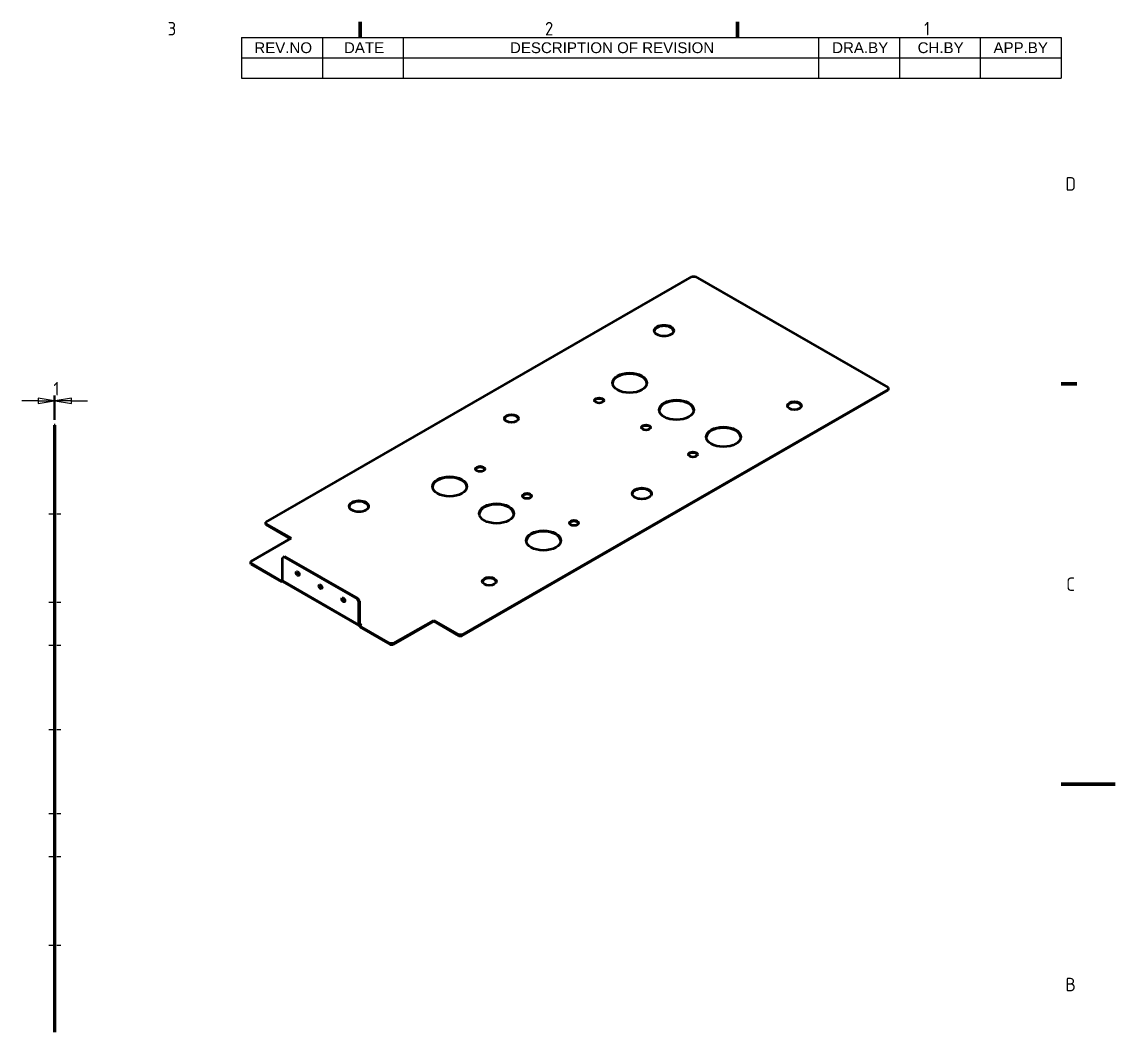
# Model space of a CAD drawing. Header units: millimetres. Extents: x 0 to 2100, y 0 to 1485.
# Drawn here: x 1086 to 2100, y 514 to 1450 of the extents above; entities that cross this region are included whole.
import ezdxf

# ---------------------------------------------------------------- set-up
doc = ezdxf.new("R2010")
doc.units = ezdxf.units.MM
doc.header["$LTSCALE"] = 5
doc.linetypes.add('CHAIN', pattern=[0.35429999999999995, 0.2362, -0.0295, 0.0591, -0.0295])
doc.linetypes.add('DASHED', pattern=[0.2067, 0.1654, -0.0413])
doc.layers.get('0').update_dxf_attribs({"lineweight": 25})
for name, color, linetype, lineweight in [('가려진 것(ISO)', 5, 'DASHED', 35), ('가시적인 것(ISO)', 7, 'Continuous', 50), ('가시적인 좁은 것(ISO)', 1, 'Continuous', 35), ('경계(ISO)', 7, 'Continuous', 70), ('기호(ISO)', 7, 'Continuous', 25), ('중심선(ISO)', 1, 'Continuous', 25), ('치수(ISO)', 7, 'Continuous', 25)]:
    doc.layers.add(name, color=color, linetype=linetype, lineweight=lineweight)
doc.styles.add('ISO Proportional', font='arial.ttf')
doc.styles.add('ISO ProportionalPSTEK', font='isocp.shx')
doc.dimstyles.new('PSTEK', dxfattribs={"dimscale": 5, "dimtxt": 2.5, "dimasz": 3, "dimexe": 1, "dimexo": 1, "dimgap": 1, "dimtad": 1, "dimrnd": 1e-08, "dimdsep": 46, "dimtxsty": 'ISO ProportionalPSTEK', "dimblk": 'Filled-1', "dimcen": 0.09, "dimdle": 10, "dimclrd": 3, "dimclre": 3, "dimclrt": 1, "dimadec": 1, "dimazin": 2, "dimtfac": 1, "dimtdec": 3, "dimtmove": 0, "dimatfit": 3, "dimfxl": 0, "dimtolj": 1, "dimlwd": -1, "dimlwe": -1, "dimarcsym": 0})

# ---------------------------------------------------------------- blocks, each defined once
blk = doc.blocks.new('경계 Default Border')
at = {"layer": '경계(ISO)'}
for p, q in [((280, 287.0000076293945), (280, 289.8999977111816)), ((350, 287.0000076293945), (350, 289.8999977111816)), ((410, 222.7499961853027), (412.9000091552734, 222.7499961853027))]:
    blk.add_line(p, q, dxfattribs=at)
at = {"layer": '경계(ISO)', "flags": 128}
blk.add_lwpolyline([(420, 148.5000038146973), (410, 148.5000038146973)], dxfattribs=at)
at = {"layer": '경계(ISO)', "color": 1, "char_height": 2.5, "attachment_point": 7, "style": 'ISO ProportionalPSTEK'}
for s, insert in [('3', (244.3071163449251, 287.3761620978825)), ('2', (314.2731162578849, 287.3761620978825)), ('1', (384.5717217553045, 287.4)), ('D', (410.7985584424105, 258.6011620978825)), ('C', (410.937116293725, 184.3511620978825)), ('B', (410.7985584424105, 110.1011620978825))]:
    blk.add_mtext(s, dxfattribs=dict(at, insert=insert))
blk = doc.blocks.new('리비전 내역')
at = {"layer": '기호(ISO)'}
for p, q in [((258, 287.0000076293945), (410, 287.0000076293945)), ((258, 287.0000076293945), (258, 283.2200075995922)), ((273, 287.0000076293945), (273, 283.2200075995922)), ((288, 287.0000076293945), (288, 283.2200075995922)), ((365, 287.0000076293945), (365, 283.2200075995922)), ((380, 287.0000076293945), (380, 283.2200075995922)), ((395, 287.0000076293945), (395, 283.2200075995922)), ((410, 287.0000076293945), (410, 283.2200075995922)), ((258, 283.2200075995922), (410, 283.2200075995922)), ((258, 283.2200075995922), (258, 279.4400075697899)), ((273, 283.2200075995922), (273, 279.4400075697899)), ((288, 283.2200075995922), (288, 279.4400075697899)), ((365, 283.2200075995922), (365, 279.4400075697899)), ((380, 283.2200075995922), (380, 279.4400075697899)), ((395, 283.2200075995922), (395, 279.4400075697899)), ((410, 283.2200075995922), (410, 279.4400075697899)), ((258, 279.4400075697899), (410, 279.4400075697899))]:
    blk.add_line(p, q, dxfattribs=at)
at = {"layer": '기호(ISO)', "color": 7, "char_height": 2.000000029802322, "attachment_point": 7, "style": 'ISO Proportional'}
for s, insert in [('REV.NO', (260.3729312729615, 284.0757088355161)), ('DATE', (276.9984664127512, 284.1100075995922)), ('DESCRIPTION OF REVISION', (307.7820035025758, 284.0757088355161)), ('DRA.BY', (367.5228565737885, 284.1100075995922)), ('CH.BY', (383.3750211560421, 284.0757088355161)), ('APP.BY', (397.4480195504761, 284.1100075995922))]:
    blk.add_mtext(s, dxfattribs=dict(at, insert=insert))
blk = doc.blocks.new('Filled-1')
at = {"color": 0}
for p, q in [((0, 0), (-1, 0.1666666666666667)), ((-1, 0.1666666666666667), (-1, -0.1666666666666667)), ((-1, 0), (0, 0)), ((-1, -0.1666666666666667), (0, 0))]:
    blk.add_line(p, q, dxfattribs=at)
at = {"color": 0, "flags": 128}
blk.add_lwpolyline([(-1, -0.1666666666666667), (0, 0)], dxfattribs=at)
at = {"color": 0}
blk.add_solid([(-1, -0.1666666666666667), (0, 0), (-1, 0.1666666666666667), (-1, -0.1666666666666667)], dxfattribs=at)
blk = doc.blocks.new('*D20')
at = {"layer": 'Defpoints', "color": 0}
for p in [(1116.332309293868, 1098.009778620953), (1116.332309293868, 1075.448682361529), (1117.332309293868, 1075.448682361529)]:
    blk.add_point(p, dxfattribs=at)
at = {"layer": '치수(ISO)', "color": 3}
for p, q in [((1101.332309293868, 1098.009778620953), (1086.332309293868, 1098.009778620953)), ((1116.332309293868, 1080.448682361529), (1116.332309293868, 1103.009778620953)), ((1117.332309293868, 1098.009778620953), (1116.332309293868, 1098.009778620953)), ((1117.332309293868, 1080.448682361529), (1117.332309293868, 1103.009778620953)), ((1132.332309293868, 1098.009778620953), (1147.332309293868, 1098.009778620953))]:
    blk.add_line(p, q, dxfattribs=at)
at = {"layer": '치수(ISO)', "color": 3, "xscale": 15, "yscale": 15, "zscale": 15}
blk.add_blockref('Filled-1', (1116.332309293868, 1098.009778620953), dxfattribs=at)
at = {"layer": '치수(ISO)', "color": 3, "xscale": 15, "yscale": 15, "zscale": 15, "rotation": 180}
blk.add_blockref('Filled-1', (1117.332309293868, 1098.009778620953), dxfattribs=at)
at = {"layer": '치수(ISO)', "color": 1, "insert": (1115.582309293868, 1115.509778620953), "char_height": 12.5, "attachment_point": 1, "style": 'ISO ProportionalPSTEK'}
blk.add_mtext('\\A1;1', dxfattribs=at)

msp = doc.modelspace()

# ---------------------------------------------------------------- linework, layer by layer
at = {"layer": '가려진 것(ISO)', "ltscale": 0.3808393180370331}
for p, q in [((1116.332309293805, 1002.348682361529), (1117.332309293805, 1002.348682361529)), ((1116.332309293855, 999.8486823615287), (1117.332309293855, 999.8486823615287)), ((1116.332309293855, 986.8486823615289), (1117.332309293855, 986.8486823615289)), ((1116.332309293805, 984.3486823615289), (1117.332309293805, 984.3486823615289)), ((1116.332309293852, 927.348682361529), (1117.332309293852, 927.348682361529)), ((1116.332309293852, 895.348682361529), (1117.332309293852, 895.348682361529)), ((1116.332309293852, 875.598682361529), (1117.332309293852, 875.598682361529)), ((1116.332309293852, 867.0986823615289), (1117.332309293852, 867.0986823615289)), ((1116.332309293855, 802.3486823615289), (1117.332309293855, 802.3486823615289)), ((1116.332309293805, 799.8486823615289), (1117.332309293805, 799.8486823615289)), ((1116.332309293805, 786.8486823615289), (1117.332309293805, 786.8486823615289)), ((1116.332309293855, 784.3486823615289), (1117.332309293855, 784.3486823615289)), ((1116.332309293852, 719.5986823615289), (1117.332309293852, 719.5986823615289)), ((1116.332309293852, 711.0986823615289), (1117.332309293852, 711.0986823615289)), ((1116.332309293852, 691.3486823615289), (1117.332309293852, 691.3486823615289)), ((1116.332309293852, 659.3486823615289), (1117.332309293852, 659.3486823615289)), ((1116.332309293805, 602.3486823615289), (1117.332309293805, 602.3486823615289)), ((1116.332309293855, 599.8486823615289), (1117.332309293855, 599.8486823615289)), ((1116.332309293855, 586.8486823615289), (1117.332309293855, 586.8486823615289)), ((1116.332309293805, 584.3486823615289), (1117.332309293805, 584.3486823615289))]:
    msp.add_line(p, q, dxfattribs=at)
at = {"layer": '가시적인 것(ISO)'}
for p, q in [((1312.646580027613, 985.6703428262967), (1707.919270710834, 1213.292746836381)), ((1707.919270710834, 1213.292746836381), (1710.747697835581, 1213.292746836382)), ((1710.747697835581, 1213.292746836382), (1889.645713475804, 1110.272231246936)), ((1889.645713475804, 1108.643448391766), (1494.373022792583, 881.0210443816825)), ((1494.373022792583, 880.20349725684), (1889.645713475805, 1107.825901266924)), ((1889.645713475804, 1110.272231246936), (1889.645713475804, 1108.643448391766)), ((1889.645713475804, 1108.643448391766), (1889.645713475805, 1107.825901266924)), ((1116.332309293868, 1075.448682361529), (1116.332309293868, 1073.448682361529)), ((1117.332309293868, 1075.448682361529), (1116.332309293868, 1075.448682361529)), ((1117.332309293868, 1073.448682361529), (1117.332309293868, 1075.448682361529)), ((1116.332309293868, 1073.448682361529), (1117.332309293868, 1073.448682361529)), ((1116.332309293868, 1073.448682361529), (1116.332309293868, 514.448682361529)), ((1117.332309293868, 514.4486823615289), (1117.332309293868, 1073.448682361529)), ((1312.646580027613, 984.041559971127), (1312.646580027613, 985.6703428262967)), ((1312.646580027614, 983.2240128462845), (1312.646580027613, 984.041559971127)), ((1312.646580027613, 984.041559971127), (1335.981103806773, 970.6041014159819)), ((1335.271257047175, 970.1953278535605), (1312.646580027614, 983.2240128462845)), ((1335.981103806773, 970.6041014159819), (1298.504444403892, 949.0227285849721)), ((1327.849375823133, 952.5690959781681), (1329.263589385505, 953.3897988002684)), ((1329.263589385505, 953.3897988002684), (1329.970696166692, 953.7969945140611)), ((1329.263589385505, 953.3897988002684), (1397.145840379424, 914.2990102762104)), ((1329.970696166692, 953.7969945140611), (1397.85294716061, 914.706205990003)), ((1298.504444403892, 947.3939457298023), (1298.504444403892, 949.0227285849721)), ((1298.504444403892, 946.5763986049599), (1298.504444403892, 947.3939457298023)), ((1327.142269041951, 930.9025193212152), (1298.504444403892, 947.3939457298023)), ((1298.504444403892, 946.5763986049599), (1327.142269041952, 930.0849721963727)), ((1327.849375823138, 931.3128707322653), (1327.849375823133, 952.5690959781681)), ((1327.142269041951, 930.9025193212152), (1327.849378456985, 931.3097165517393)), ((1327.142269041952, 930.0849721963727), (1327.142269041951, 930.9025193212152)), ((1328.04042439552, 930.6021854660283), (1327.142269041952, 930.0849721963727)), ((1398.976203081007, 889.6745239083328), (1328.265524962342, 930.3940952875599)), ((1397.85294716061, 914.706205990003), (1397.145840379424, 914.2990102762104)), ((1397.145840379424, 914.2990102762104), (1398.560053941797, 911.849524598941)), ((1399.267160722984, 912.2567203127336), (1397.85294716061, 914.706205990003)), ((1398.560053941797, 911.849524598941), (1399.267160722984, 912.2567203127336)), ((1398.560053941797, 911.849524598941), (1398.560053941803, 890.5932993530381)), ((1399.267160722984, 912.2567203127336), (1399.267160722989, 891.0004950668307)), ((1430.733412485795, 872.8771301058171), (1468.210071888677, 894.4585029368268)), ((1468.210071888677, 893.6409558119844), (1430.733412485795, 872.0595829809747)), ((1468.210071888677, 894.4585029368268), (1491.544595667837, 881.0210443816816)), ((1468.210071888677, 894.4585029368268), (1468.210071888677, 893.6409558119844)), ((1491.544595667837, 880.2034972568392), (1468.210071888677, 893.6409558119844)), ((1401.034927675956, 890.386545798885), (1399.26716072299, 889.3685565144034)), ((1427.904985361049, 872.8771301058164), (1399.26716072299, 889.3685565144034)), ((1399.26716072299, 889.3685565144034), (1399.26716072299, 888.5510093895609)), ((1399.26716072299, 888.5510093895609), (1427.904985361049, 872.0595829809738)), ((1399.974267504176, 890.590143655781), (1400.327820894769, 890.7937415126772)), ((1400.327820894769, 890.7937415126772), (1401.034927675956, 890.386545798885)), ((1400.327820894769, 890.7937415126772), (1400.32782089477, 889.9793500850924)), ((1430.733412485795, 872.8771301058171), (1427.904985361049, 872.8771301058164)), ((1427.904985361049, 872.8771301058164), (1427.904985361049, 872.0595829809738)), ((1427.904985361049, 872.0595829809738), (1430.733412485795, 872.0595829809747)), ((1430.733412485795, 872.0595829809747), (1430.733412485795, 872.8771301058171)), ((1494.373022792583, 881.0210443816825), (1491.544595667837, 881.0210443816816)), ((1491.544595667837, 881.0210443816816), (1491.544595667837, 880.2034972568392)), ((1491.544595667837, 880.2034972568392), (1494.373022792583, 880.20349725684)), ((1494.373022792583, 880.20349725684), (1494.373022792583, 881.0210443816825)), ((1116.332309293868, 514.4486823615289), (1116.332309293868, 512.4486823615289)), ((1117.332309293868, 514.4486823615289), (1116.332309293868, 514.4486823615289)), ((1117.332309293868, 512.4486823615289), (1117.332309293868, 514.4486823615289))]:
    msp.add_line(p, q, dxfattribs=at)
for centre, major_axis, ratio in [((1681.685609128827, 1163.166954468523), (9, 1.774275171229078e-12), 0.5758617009854833), ((1649.865803975444, 1114.710664527212), (16, 3.153727279325836e-12), 0.5758617009854835), ((1621.581532727987, 1098.422835975507), (4.250000000000001, 8.380449112443955e-13), 0.5758617009854834), ((1693.352871018423, 1089.668128128988), (16, 3.153727279325836e-12), 0.5758617009854835), ((1802.600868711744, 1093.536487410044), (6.5, 1.28126675935647e-12), 0.5758617009854835), ((1540.264252891538, 1081.727811709995), (6.5, 1.28126675935647e-12), 0.5758617009854835), ((1665.068599770966, 1073.380299577282), (4.250000000000001, 8.380449112443955e-13), 0.5758617009854834), ((1736.839938061403, 1064.625591730763), (16, 3.153727279325836e-12), 0.5758617009854835), ((1708.555666813945, 1048.337763179057), (4.250000000000001, 8.380449112443955e-13), 0.5758617009854834), ((1511.272874862902, 1034.900304623856), (4.250000000000001, 8.380449112443955e-13), 0.5758617009854834), ((1482.988603615444, 1018.61247607215), (16, 3.153727279325836e-12), 0.5758617009854835), ((1661.179512474455, 1012.097344651517), (8.999999999999998, 1.774622115924274e-12), 0.5758617009854835), ((1398.842896654249, 1000.288668951468), (9, 1.774275171229078e-12), 0.5758617009854833), ((1554.759941905881, 1009.857768225631), (4.250000000000001, 8.380449112443955e-13), 0.5758617009854834), ((1526.475670658423, 993.5699396739253), (16, 3.153727279325836e-12), 0.5758617009854835), ((1598.24700894886, 984.815231827406), (4.250000000000001, 8.380449112443955e-13), 0.5758617009854834), ((1569.962737701402, 968.5274032757005), (16, 3.153727279325836e-12), 0.5758617009854835), ((1341.991511446867, 937.8848047035834), (-1.031499581345435, 1.791227962511806), 0.5780931159156363), ((1519.758156237167, 930.6582018929893), (6.5, 1.28126675935647e-12), 0.5758617009854835), ((1363.204714882467, 925.6689332898152), (-1.031499581345435, 1.791227962511806), 0.5780931159156363), ((1384.417918318066, 913.4530618760471), (-1.031499581345435, 1.791227962511806), 0.5780931159156363)]:
    msp.add_ellipse(centre, major_axis=major_axis, ratio=ratio, dxfattribs=at)
for centre, major_axis, ratio, start_param, end_param in [((1681.685609128827, 1162.34940734368), (9.000000000000004, 2.31047819765351e-12), 0.5758617009854835, 0.07895386590329034, 3.062638787686503), ((1649.865803975445, 1113.89311740237), (15.99999999999999, 4.107651718765481e-12), 0.5758617009854835, 0.04437998938910153, 3.097212664200687), ((1621.581532727987, 1097.605288850665), (4.25, 1.090794121694216e-12), 0.5758617009854835, 0.167809241869555, 2.973783411720222), ((1693.352871018424, 1088.850581004145), (15.99999999999999, 4.107391510244087e-12), 0.5758617009854834, 0.04437998938910171, 3.097212664200688), ((1802.600868711744, 1092.718940285202), (6.499999999999992, 1.668283566846896e-12), 0.5758617009854836, 0.1094254384420093, 3.032167215147749), ((1540.264252891538, 1080.910264585153), (6.499999999999996, 1.6679366221517e-12), 0.5758617009854837, 0.1094254384420095, 3.032167215147755), ((1665.068599770966, 1072.56275245244), (4.249999999999997, 1.090794121694217e-12), 0.5758617009854836, 0.1678092418695547, 2.973783411720222), ((1736.839938061403, 1063.80804460592), (16, 4.106871093201292e-12), 0.5758617009854834, 0.0443799893891016, 3.097212664200687), ((1708.555666813945, 1047.520216054215), (4.25, 1.090794121694216e-12), 0.5758617009854835, 0.167809241869555, 2.973783411720222), ((1511.272874862902, 1034.082757499013), (4.25, 1.090794121694216e-12), 0.5758617009854835, 0.167809241869562, 2.97378341172023), ((1482.988603615444, 1017.794928947308), (16.00000000000001, 4.106524148506096e-12), 0.5758617009854836, 0.04437998938910159, 3.097212664200688), ((1661.179512474456, 1011.279797526674), (9.000000000000004, 2.309871044436917e-12), 0.5758617009854835, 0.07895386590329045, 3.062638787686503), ((1398.84289665425, 999.4711218266256), (9.000000000000004, 2.31047819765351e-12), 0.5758617009854835, 0.07895386590329034, 3.062638787686506), ((1554.759941905881, 1009.040221100788), (4.250000000000002, 1.091227802563211e-12), 0.5758617009854835, 0.1678092418695615, 2.973783411720229), ((1526.475670658423, 992.752392549083), (16, 4.107391510244085e-12), 0.5758617009854834, 0.04437998938910156, 3.097212664200688), ((1598.24700894886, 983.9976847025636), (4.250000000000004, 1.090707385520417e-12), 0.5758617009854835, 0.1678092418695619, 2.97378341172023), ((1569.962737701402, 967.7098561508581), (16.00000000000002, 4.107478246417885e-12), 0.5758617009854833, 0.04437998938910157, 3.097212664200688), ((1519.758156237167, 929.8406547681468), (6.50000000000001, 1.668543775368292e-12), 0.5758617009854836, 0.1094254384420094, 3.032167215147755), ((1329.263589385511, 932.1272621598505), (-0.9980644231682236, -1.733166872290474), 0.578093115915639, 5.495853435359226, 6.283185307179528), ((1399.974267504176, 891.4076907806234), (-0.9980644231683791, -1.73316687229063), 0.578093115915639, 5.495853435359571, 7.004511208344638), ((1399.974267504176, 891.4076907806234), (-0.4990322115841896, -0.8665834361453152), 0.5780931159156389, 5.495853435359354, 7.066649762154253)]:
    msp.add_ellipse(centre, major_axis=major_axis, ratio=ratio, start_param=start_param, end_param=end_param, dxfattribs=at)
at = {"layer": '가시적인 좁은 것(ISO)'}
for p, q in [((1327.849375823138, 931.3128707322653), (1398.560053941803, 890.5932993530381)), ((1398.560053941803, 890.5932993530381), (1399.267160722989, 891.0004950668307)), ((1399.26716601105, 890.9973363243816), (1399.974267504176, 890.590143655781)), ((1399.974267504176, 890.590143655781), (1399.974267504176, 889.775752228196))]:
    msp.add_line(p, q, dxfattribs=at)
at = {"layer": '중심선(ISO)', "linetype": 'CHAIN', "ltscale": 2.44455623626709}
for p, q in [((1111.332309293805, 993.3486823615289), (1122.332309293805, 993.3486823615289)), ((1111.332309293852, 911.348682361529), (1122.332309293852, 911.348682361529)), ((1111.332309293852, 871.348682361529), (1122.332309293852, 871.348682361529)), ((1111.332309293805, 793.3486823615289), (1122.332309293805, 793.3486823615289)), ((1111.332309293852, 715.3486823615289), (1122.332309293852, 715.3486823615289)), ((1111.332309293852, 675.3486823615289), (1122.332309293852, 675.3486823615289)), ((1111.332309293805, 593.3486823615289), (1122.332309293805, 593.3486823615289))]:
    msp.add_line(p, q, dxfattribs=at)

# ---------------------------------------------------------------- block references
at = {"xscale": 5, "yscale": 5, "zscale": 5}
msp.add_blockref('경계 Default Border', (0, 0), dxfattribs=at)
at = {"layer": '기호(ISO)', "xscale": 5, "yscale": 5, "zscale": 5}
msp.add_blockref('리비전 내역', (0, 0), dxfattribs=at)

# ---------------------------------------------------------------- dimensions: what is measured, and where the dimension line sits
at = {"layer": '치수(ISO)', "color": 3}
dim = msp.add_linear_dim(base=(1116.332309293868, 1098.009778620953), p1=(1117.332309293868, 1075.448682361529), p2=(1116.332309293868, 1075.448682361529), angle=180, dimstyle='PSTEK', override={"dimdec": 2, "dimtp": 0, "dimtm": -0, "dimtdec": 3, "dimtofl": 1, "dimatfit": 1}, dxfattribs=at)
dim.commit()
dim.dimension.update_dxf_attribs({"geometry": '*D20', "text_midpoint": (1116.832309293868, 1098.009778620953), "dimtype": 160})

doc.saveas('drawing.dxf')
